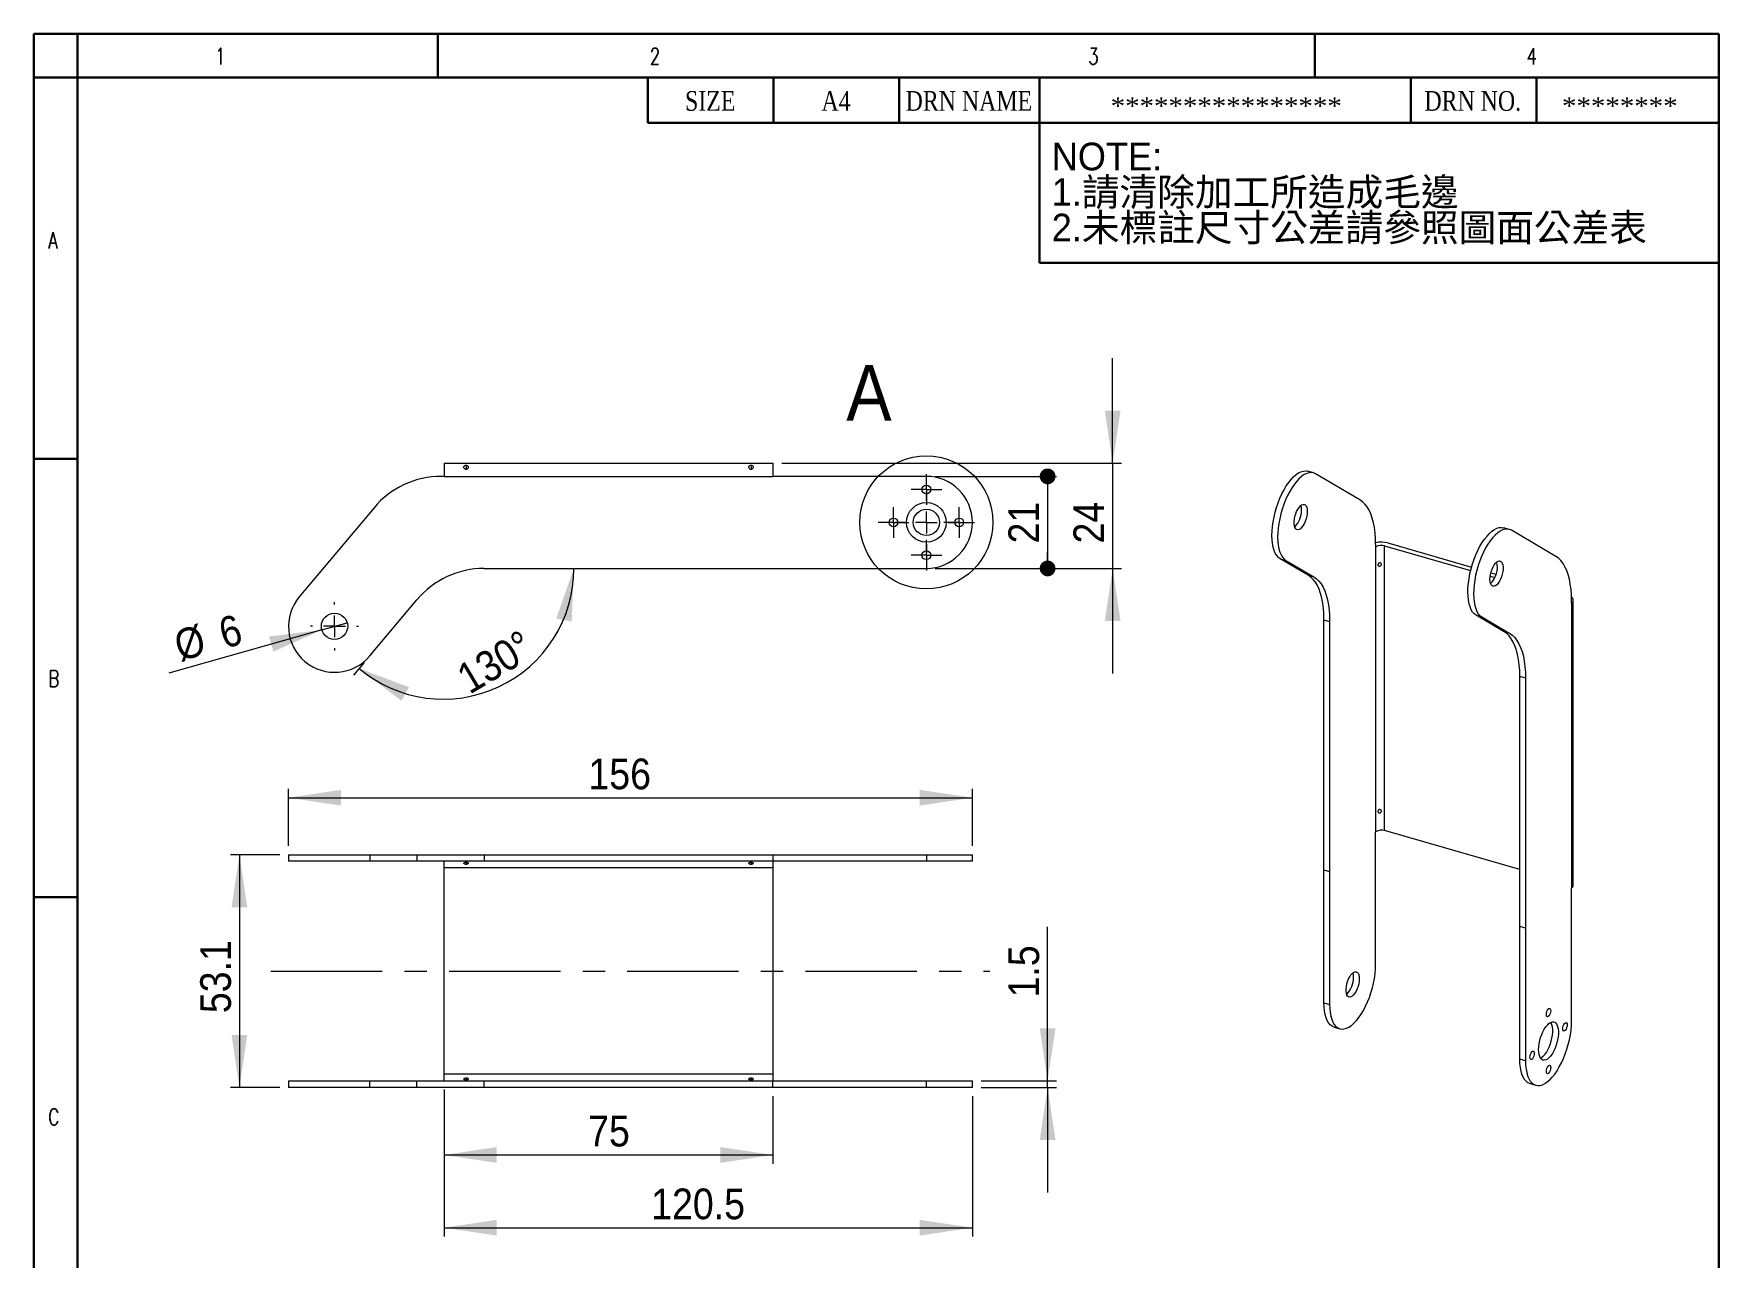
# Model space of a CAD drawing. Header units: millimetres. Extents: x 10 to 202, y 2 to 295.
# Drawn here: x 10 to 202.2, y 154.9 to 294.5 of the extents above; entities that cross this region are included whole.
import ezdxf

# ---------------------------------------------------------------- set-up
doc = ezdxf.new("R2010")
doc.units = ezdxf.units.MM
doc.linetypes.add('CENTER', pattern=[10.16, 6.35, -1.27, 1.27, -1.27])
doc.linetypes.add('CENTERX2', pattern=[20.32, 12.7, -2.54, 2.54, -2.54])
doc.layers.add('SLD-0', color=179, linetype='Continuous')
for name, color, linetype, lineweight in [('中心線2', 1, 'CENTER', 15), ('尺寸標柱線', 3, 'Continuous', 15), ('文字線性', 179, 'Continuous', 15)]:
    doc.layers.add(name, color=color, linetype=linetype, lineweight=lineweight)
doc.styles.add('SLDTEXTSTYLE0', font='GOTHIC.TTF', dxfattribs={"width": 0.913})
doc.styles.add('SLDTEXTSTYLE1', font='')
doc.styles.add('SLDTEXTSTYLE12', font='times.ttf', dxfattribs={"width": 0.8})
doc.styles.add('SLDTEXTSTYLE13', font='times.ttf', dxfattribs={"width": 1.090687})
doc.styles.add('SLDTEXTSTYLE14', font='txt_____.ttf', dxfattribs={"width": 0.75})
doc.styles.add('SLDTEXTSTYLE2', font='', dxfattribs={"bigfont": 'bigfont'})
doc.styles.get('SLDTEXTSTYLE1').set_extended_font_data('新細明體')
doc.styles.get('SLDTEXTSTYLE2').set_extended_font_data('新細明體')
doc.dimstyles.new('SLDDIMSTYLE0', dxfattribs={"dimtxt": 3.5, "dimasz": 6, "dimexe": 0, "dimexo": 0.0625, "dimgap": 0.875, "dimtad": 2, "dimlfac": 2, "dimrnd": 1e-09, "dimzin": 12, "dimdsep": 46, "dimtxsty": 'SLDTEXTSTYLE0', "dimsah": 1, "dimcen": 0.09, "dimadec": 0, "dimazin": 0, "dimtfac": 1, "dimtofl": 0, "dimtmove": 0, "dimatfit": 3, "dimfxl": 0, "dimtolj": 1, "dimtzin": 12, "dimarcsym": 0})
doc.dimstyles.new('SLDDIMSTYLE1', dxfattribs={"dimtxt": 3.5, "dimasz": 6, "dimexe": 0, "dimexo": 0.0625, "dimgap": 0.875, "dimtad": 2, "dimdec": 1, "dimlfac": 2, "dimrnd": 1e-09, "dimzin": 12, "dimdsep": 46, "dimtxsty": 'SLDTEXTSTYLE0', "dimsah": 1, "dimcen": 0.09, "dimadec": 0, "dimazin": 0, "dimtfac": 1, "dimtdec": 1, "dimtofl": 0, "dimtmove": 0, "dimatfit": 3, "dimfxl": 0, "dimtolj": 1, "dimtzin": 12, "dimarcsym": 0})
doc.dimstyles.new('SLDDIMSTYLE10', dxfattribs={"dimtxt": 3.5, "dimasz": 6, "dimexe": 0, "dimexo": 0.0625, "dimgap": 0.875, "dimtad": 2, "dimlfac": 2, "dimrnd": 1e-09, "dimzin": 12, "dimdsep": 46, "dimtxsty": 'SLDTEXTSTYLE0', "dimsah": 1, "dimcen": 0.09, "dimadec": 0, "dimazin": 0, "dimtfac": 1, "dimtofl": 0, "dimtmove": 0, "dimatfit": 3, "dimfxl": 0, "dimtolj": 1, "dimtzin": 12, "dimarcsym": 0})
doc.dimstyles.new('SLDDIMSTYLE11', dxfattribs={"dimtxt": 3.5, "dimasz": 6, "dimexe": 0, "dimexo": 0.0625, "dimgap": 0.875, "dimtad": 2, "dimlfac": 2, "dimrnd": 1e-09, "dimzin": 12, "dimdsep": 46, "dimtxsty": 'SLDTEXTSTYLE0', "dimsah": 1, "dimcen": 0.09, "dimadec": 0, "dimazin": 0, "dimtfac": 1, "dimtmove": 0, "dimatfit": 3, "dimfxl": 0, "dimtolj": 1, "dimtzin": 12, "dimarcsym": 0})
doc.dimstyles.new('SLDDIMSTYLE12', dxfattribs={"dimtxt": 3.5, "dimasz": 6, "dimexe": 0, "dimexo": 0.0625, "dimgap": 0.875, "dimtad": 2, "dimdec": 4, "dimlfac": 2, "dimzin": 12, "dimdsep": 46, "dimtxsty": 'SLDTEXTSTYLE0', "dimsah": 1, "dimcen": 0.09, "dimazin": 0, "dimtfac": 1, "dimtofl": 0, "dimtmove": 0, "dimatfit": 3, "dimfxl": 0, "dimtolj": 1, "dimtzin": 12, "dimarcsym": 0})
doc.dimstyles.new('SLDDIMSTYLE2', dxfattribs={"dimtxt": 3.5, "dimasz": 6, "dimexe": 0, "dimexo": 0.0625, "dimgap": 0.875, "dimtad": 2, "dimdec": 1, "dimlfac": 2, "dimrnd": 1e-09, "dimzin": 12, "dimdsep": 46, "dimtxsty": 'SLDTEXTSTYLE0', "dimsah": 1, "dimcen": 0.09, "dimadec": 0, "dimazin": 0, "dimtfac": 1, "dimtofl": 0, "dimtmove": 0, "dimatfit": 3, "dimfxl": 0, "dimtolj": 1, "dimtzin": 12, "dimarcsym": 0})
doc.dimstyles.new('SLDDIMSTYLE4', dxfattribs={"dimtxt": 3.5, "dimasz": 1.8, "dimexe": 0, "dimexo": 0.0625, "dimgap": 0.875, "dimtad": 2, "dimlfac": 2, "dimrnd": 1e-09, "dimzin": 12, "dimdsep": 46, "dimtxsty": 'SLDTEXTSTYLE0', "dimblk1": 'DOT', "dimblk2": 'DOT', "dimsah": 1, "dimcen": 0.09, "dimadec": 0, "dimazin": 0, "dimtfac": 1, "dimtofl": 0, "dimtmove": 0, "dimatfit": 3, "dimldrblk": 'DOT', "dimfxl": 0, "dimtolj": 1, "dimtzin": 12, "dimarcsym": 0})

# ---------------------------------------------------------------- blocks, each defined once
blk = doc.blocks.new('SW_NOTE_0')
at = {"layer": '文字線性', "color": 0, "char_height": 3.5, "attachment_point": 1}
for s, insert, style in [('NOTE:', (0, 4.37), 'SLDTEXTSTYLE1'), ('1.請清除加工所造成毛邊', (0, -0.13), 'SLDTEXTSTYLE2'), ('2.未標註尺寸公差請參照圖面公差表', (0, -4.63), 'SLDTEXTSTYLE2')]:
    blk.add_mtext(s, dxfattribs=dict(at, insert=insert, style=style))
blk = doc.blocks.new('*D3')
at = {"layer": '尺寸標柱線', "color": 5}
for p, q in [((39.06, 201.84), (39.06, 208.34)), ((117.06, 201.84), (117.06, 208.34)), ((39.06, 207.34), (117.06, 207.34))]:
    blk.add_line(p, q, dxfattribs=at)
for points in [[(39.06, 207.34), (45.06, 206.44), (45.06, 208.24)], [(117.06, 207.34), (111.06, 208.24), (111.06, 206.44)]]:
    blk.add_solid(points, dxfattribs=at)
at = {"layer": '尺寸標柱線', "color": 5, "insert": (73.27, 211.81), "char_height": 3.5, "attachment_point": 1, "style": 'SLDTEXTSTYLE0'}
blk.add_mtext('156', dxfattribs=at)
blk = doc.blocks.new('*D4')
at = {"layer": '尺寸標柱線', "color": 5}
for p, q in [((38.06, 200.84), (32.46, 200.84)), ((33.46, 200.84), (33.46, 174.29)), ((38.06, 174.29), (32.46, 174.29))]:
    blk.add_line(p, q, dxfattribs=at)
for points in [[(33.46, 200.84), (32.56, 194.84), (34.36, 194.84)], [(33.46, 174.29), (34.36, 180.29), (32.56, 180.29)]]:
    blk.add_solid(points, dxfattribs=at)
at = {"layer": '尺寸標柱線', "color": 5, "insert": (28.99, 182.77), "char_height": 3.5, "attachment_point": 1, "rotation": 90, "style": 'SLDTEXTSTYLE0'}
blk.add_mtext('53.1', dxfattribs=at)
blk = doc.blocks.new('*D5')
at = {"layer": '尺寸標柱線', "color": 5}
for p, q in [((125.64, 175.04), (125.64, 192.61)), ((118.06, 175.04), (126.64, 175.04)), ((125.64, 174.29), (125.64, 175.04)), ((118.06, 174.29), (126.64, 174.29)), ((125.64, 174.29), (125.64, 162.29))]:
    blk.add_line(p, q, dxfattribs=at)
for points in [[(125.64, 175.04), (126.54, 181.04), (124.74, 181.04)], [(125.64, 174.29), (124.74, 168.29), (126.54, 168.29)]]:
    blk.add_solid(points, dxfattribs=at)
at = {"layer": '尺寸標柱線', "color": 5, "insert": (121.17, 184.56), "char_height": 3.5, "attachment_point": 1, "rotation": 90, "style": 'SLDTEXTSTYLE0'}
blk.add_mtext('1.5', dxfattribs=at)
blk = doc.blocks.new('*D6')
at = {"layer": '尺寸標柱線', "color": 5}
for p, q in [((56.81, 174.04), (56.81, 165.59)), ((94.31, 173.29), (94.31, 165.59)), ((56.81, 166.59), (94.31, 166.59))]:
    blk.add_line(p, q, dxfattribs=at)
for points in [[(56.81, 166.59), (62.81, 165.69), (62.81, 167.49)], [(94.31, 166.59), (88.31, 167.49), (88.31, 165.69)]]:
    blk.add_solid(points, dxfattribs=at)
at = {"layer": '尺寸標柱線', "color": 5, "insert": (73.24, 171.06), "char_height": 3.5, "attachment_point": 1, "style": 'SLDTEXTSTYLE0'}
blk.add_mtext('75', dxfattribs=at)
blk = doc.blocks.new('*D7')
at = {"layer": '尺寸標柱線', "color": 5}
for p, q in [((56.81, 174.04), (56.81, 157.29)), ((117.06, 173.29), (117.06, 157.29)), ((56.81, 158.29), (117.06, 158.29))]:
    blk.add_line(p, q, dxfattribs=at)
for points in [[(56.81, 158.29), (62.81, 157.39), (62.81, 159.19)], [(117.06, 158.29), (111.06, 159.19), (111.06, 157.39)]]:
    blk.add_solid(points, dxfattribs=at)
at = {"layer": '尺寸標柱線', "color": 5, "insert": (80.43, 162.76), "char_height": 3.5, "attachment_point": 1, "style": 'SLDTEXTSTYLE0'}
blk.add_mtext('120.5', dxfattribs=at)
blk = doc.blocks.new('_DOT')
at = {"color": 0, "linetype": 'ByBlock', "lineweight": -2}
blk.add_line((-0.5, 0), (-1, 0), dxfattribs=at)
at = {"color": 0, "linetype": 'ByBlock', "const_width": 0.5}
blk.add_lwpolyline([(-0.25, 0, 1), (0.25, 0, 1)], format="xyb", close=True, dxfattribs=at)
blk = doc.blocks.new('*D19')
at = {"layer": '尺寸標柱線', "color": 5}
for p, q in [((112.81, 244), (126.64, 244)), ((125.64, 244), (125.64, 233.5)), ((112.81, 233.5), (126.64, 233.5))]:
    blk.add_line(p, q, dxfattribs=at)
at = {"layer": '尺寸標柱線', "color": 5, "xscale": 1.8, "yscale": 1.8}
for p, rotation in [((125.64, 244, 2.48), 90.00001034546), ((125.64, 233.5, 2.48), 270.0000103454601)]:
    blk.add_blockref('_DOT', p, dxfattribs=dict(at, rotation=rotation))
at = {"layer": '尺寸標柱線', "color": 5, "insert": (121.17, 236.35), "char_height": 3.5, "attachment_point": 1, "rotation": 90, "style": 'SLDTEXTSTYLE0'}
blk.add_mtext('21', dxfattribs=at)
blk = doc.blocks.new('*D20')
at = {"layer": '尺寸標柱線', "color": 5}
for p, q in [((133.06, 245.5), (133.06, 257.5)), ((95.31, 245.5), (134.06, 245.5)), ((133.06, 245.5), (133.06, 233.5)), ((112.81, 233.5), (134.06, 233.5)), ((133.06, 233.5), (133.06, 221.5))]:
    blk.add_line(p, q, dxfattribs=at)
for points in [[(133.06, 245.5), (133.96, 251.5), (132.16, 251.5)], [(133.06, 233.5), (132.16, 227.5), (133.96, 227.5)]]:
    blk.add_solid(points, dxfattribs=at)
at = {"layer": '尺寸標柱線', "color": 5, "insert": (128.59, 236.35), "char_height": 3.5, "attachment_point": 1, "rotation": 90, "style": 'SLDTEXTSTYLE0'}
blk.add_mtext('24', dxfattribs=at)
blk = doc.blocks.new('*D21')
at = {"layer": '尺寸標柱線', "color": 5}
for q in [(45.76, 227.3), (25.4, 221.57)]:
    blk.add_line((42.87, 226.49), q, dxfattribs=at)
blk.add_solid([(42.87, 226.49), (36.85, 225.73), (37.34, 224)], dxfattribs=at)
at = {"layer": '尺寸標柱線', "color": 5, "char_height": 3.5, "attachment_point": 1, "rotation": 15.7221, "style": 'SLDTEXTSTYLE0'}
for s, insert in [('%%c', (25.73, 226.26)), ('6', (30.81, 227.69))]:
    blk.add_mtext(s, dxfattribs=dict(at, insert=insert))
blk = doc.blocks.new('*D22')
at = {"layer": '尺寸標柱線', "color": 5}
blk.add_line((47.69, 222.76), (46.48, 221.32), dxfattribs=at)
blk.add_arc((56.71, 233.5), 14.91, 230, 0, dxfattribs=at)
for points in [[(71.61, 233.5), (69.59, 227.78), (71.36, 227.44)], [(47.13, 222.08), (51.94, 218.39), (52.81, 219.96)]]:
    blk.add_solid(points, dxfattribs=at)
at = {"layer": '尺寸標柱線', "color": 5, "insert": (57.92, 222.08), "char_height": 3.5, "attachment_point": 1, "rotation": 30.8195, "style": 'SLDTEXTSTYLE0'}
blk.add_mtext('130°', dxfattribs=at)
blk = doc.blocks.new('SW_CENTERMARKSYMBOL_2')
at = {"layer": '中心線2', "color": 0}
for p, q in [((0, 2.5), (0, 3.5125)), ((-2.5, 0), (-3.5125, 0)), ((0, 0), (-1.25, 0)), ((0, 0), (0, 1.25)), ((0, 0), (0, -1.25)), ((0, 0), (1.25, 0)), ((2.5, 0), (3.5125, 0)), ((0, -2.5), (0, -3.5125))]:
    blk.add_line(p, q, dxfattribs=at)
blk = doc.blocks.new('SW_CENTERMARKSYMBOL_3')
at = {"layer": '中心線2', "color": 0}
for p, q in [((0, 2.5), (0, 2.75)), ((-2.5, 0), (-2.75, 0)), ((0, 0), (-1.25, 0)), ((0, 0), (0, 1.25)), ((0, 0), (0, -1.25)), ((0, 0), (1.25, 0)), ((2.5, 0), (2.75, 0)), ((0, -2.5), (0, -2.75))]:
    blk.add_line(p, q, dxfattribs=at)
blk = doc.blocks.new('SW_CENTERMARKSYMBOL_4')
at = {"layer": '中心線2', "color": 0}
for p, q in [((-1.25, 0), (-1.75, 0)), ((0, 0), (-1.25, 0)), ((0, 1.25), (0, 1.75)), ((0, 0), (0, 1.25)), ((0, 0), (0, -1.25)), ((0, 0), (1.25, 0)), ((1.25, 0), (1.75, 0)), ((0, -1.25), (0, -1.75))]:
    blk.add_line(p, q, dxfattribs=at)
blk = doc.blocks.new('SW_CENTERMARKSYMBOL_5')
at = {"layer": '中心線2', "color": 0}
for p, q in [((-1.25, 0), (-1.75, 0)), ((0, 0), (-1.25, 0)), ((0, 1.25), (0, 1.75)), ((0, 0), (0, 1.25)), ((0, 0), (0, -1.25)), ((0, 0), (1.25, 0)), ((1.25, 0), (1.75, 0)), ((0, -1.25), (0, -1.75))]:
    blk.add_line(p, q, dxfattribs=at)
blk = doc.blocks.new('SW_CENTERMARKSYMBOL_6')
at = {"layer": '中心線2', "color": 0}
for p, q in [((-1.25, 0), (-1.75, 0)), ((0, 0), (-1.25, 0)), ((0, 1.25), (0, 1.75)), ((0, 0), (0, 1.25)), ((0, 0), (0, -1.25)), ((0, 0), (1.25, 0)), ((1.25, 0), (1.75, 0)), ((0, -1.25), (0, -1.75))]:
    blk.add_line(p, q, dxfattribs=at)
blk = doc.blocks.new('SW_CENTERMARKSYMBOL_7')
at = {"layer": '中心線2', "color": 0}
for p, q in [((-1.25, 0), (-1.75, 0)), ((0, 0), (-1.25, 0)), ((0, 1.25), (0, 1.75)), ((0, 0), (0, 1.25)), ((0, 0), (0, -1.25)), ((0, 0), (1.25, 0)), ((1.25, 0), (1.75, 0)), ((0, -1.25), (0, -1.75))]:
    blk.add_line(p, q, dxfattribs=at)

msp = doc.modelspace()

# ---------------------------------------------------------------- linework, layer by layer
at = {"color": 7, "linetype": 'Continuous', "lineweight": 15}
for p, q in [((56.811951, 245.502678), (94.311952, 245.502678)), ((56.811951, 245.502678), (56.811951, 244.002678)), ((94.311952, 245.502678), (94.311952, 244.002678)), ((155.959171, 244.402803), (155.309652, 244.590303)), ((161.269872, 241.319584), (156.1904, 244.30295)), ((56.811951, 244.002658), (56.475028, 244.002658)), ((56.811951, 244.002678), (94.311952, 244.002678)), ((111.811956, 244.002668), (94.311952, 244.002678)), ((48.814583, 240.430534), (40.290218, 230.271591)), ((178.302661, 237.952793), (177.653142, 238.140293)), ((183.613362, 234.869574), (178.533891, 237.85294)), ((152.166246, 234.602083), (152.815766, 234.414583)), ((155.370353, 232.72019), (152.166246, 234.602083)), ((163.055934, 236.232219), (163.055934, 235.940435)), ((163.055944, 235.940444), (163.055944, 203.46449)), ((164.080463, 236.077704), (173.885112, 233.247345)), ((164.080463, 203.60175), (164.080463, 236.077704)), ((164.455463, 236.402463), (173.990979, 233.649797)), ((61.371259, 233.502659), (94.311952, 233.502659)), ((94.311952, 233.502659), (111.811956, 233.502668)), ((152.815766, 234.414583), (156.019872, 232.53269)), ((155.370353, 232.72019), (156.019872, 232.53269)), ((176.201227, 233.011753), (176.798006, 232.839478)), ((176.120065, 232.60217), (176.648398, 232.449653)), ((48.333686, 223.522322), (53.710814, 229.930534)), ((185.399424, 229.490425), (185.399424, 229.782209)), ((185.399434, 229.490434), (185.399434, 197.01448)), ((185.600395, 197.38948), (185.600395, 229.865434)), ((157.156415, 227.632825), (157.805934, 227.445325)), ((157.156415, 199.105348), (157.156415, 227.632825)), ((157.805934, 227.445325), (157.805934, 198.917848)), ((175.159256, 227.964573), (174.509736, 228.152073)), ((177.713843, 226.27018), (174.509736, 228.152073)), ((175.159256, 227.964573), (178.363362, 226.08268)), ((178.363362, 226.08268), (177.713843, 226.27018)), ((180.149424, 220.995315), (179.499905, 221.182815)), ((179.499905, 192.655338), (179.499905, 221.182815)), ((180.149424, 220.995315), (180.149424, 192.467838)), ((163.055939, 188.309038), (163.055944, 203.46449)), ((179.499905, 199.15054), (164.080463, 203.60175)), ((39.061952, 200.843262), (39.061952, 200.093262)), ((39.061952, 200.843262), (48.333686, 200.843262)), ((48.333686, 200.093262), (39.061952, 200.093262)), ((48.333686, 200.843262), (48.333686, 200.093262)), ((48.333686, 200.843262), (53.710814, 200.843262)), ((53.710814, 200.093262), (48.333686, 200.093262)), ((53.710814, 200.843262), (53.710814, 200.093262)), ((53.710814, 200.843262), (61.371259, 200.843262)), ((61.371259, 200.093262), (53.710814, 200.093262)), ((56.811951, 199.343262), (56.811951, 200.093262)), ((61.371259, 200.843262), (61.371259, 200.093262)), ((61.371259, 200.843262), (94.311952, 200.843262)), ((94.311952, 200.093262), (61.371259, 200.093262)), ((94.311952, 200.843262), (94.311952, 200.093262)), ((94.311952, 200.843262), (111.811956, 200.843262)), ((111.811956, 200.093262), (94.311952, 200.093262)), ((94.311952, 200.093262), (94.311952, 199.343262)), ((111.811956, 200.843262), (111.811956, 200.093262)), ((111.811956, 200.843262), (117.061952, 200.843262)), ((117.061952, 200.093262), (111.811956, 200.093262)), ((117.061952, 200.093262), (117.061952, 200.843262)), ((94.311952, 199.343262), (56.811951, 199.343262)), ((56.811951, 175.793222), (56.811951, 199.343262)), ((94.311952, 199.343262), (94.311952, 175.793222)), ((157.156415, 199.105348), (157.805934, 198.917848)), ((157.156419, 183.949904), (157.156415, 199.105348)), ((157.805934, 198.917848), (157.805939, 183.762404)), ((185.399429, 181.859028), (185.399434, 197.01448)), ((180.149424, 192.467838), (179.499905, 192.655338)), ((179.499909, 177.499894), (179.499905, 192.655338)), ((180.149424, 192.467838), (180.149429, 177.312394)), ((157.156419, 183.949904), (157.805939, 183.762404)), ((158.325331, 181.179188), (158.974851, 180.991687)), ((180.149429, 177.312394), (179.499909, 177.499894)), ((39.061952, 175.043222), (39.061952, 174.293222)), ((39.061952, 175.043222), (48.333686, 175.043222)), ((48.333686, 174.293222), (48.333686, 175.043222)), ((48.333686, 175.043222), (53.710814, 175.043222)), ((53.710814, 174.293222), (53.710814, 175.043222)), ((53.710814, 175.043222), (61.371259, 175.043222)), ((94.311952, 175.793222), (56.811951, 175.793222)), ((56.811951, 175.043222), (56.811951, 175.793222)), ((61.371259, 174.293222), (61.371259, 175.043222)), ((61.371259, 175.043222), (94.311952, 175.043222)), ((94.311952, 175.793222), (94.311952, 175.043222)), ((94.311952, 174.293222), (94.311952, 175.043222)), ((94.311952, 175.043222), (111.811956, 175.043222)), ((111.811956, 174.293222), (111.811956, 175.043222)), ((111.811956, 175.043222), (117.061952, 175.043222)), ((117.061952, 174.293222), (117.061952, 175.043222)), ((48.333686, 174.293222), (39.061952, 174.293222)), ((53.710814, 174.293222), (48.333686, 174.293222)), ((61.371259, 174.293222), (53.710814, 174.293222)), ((94.311952, 174.293222), (61.371259, 174.293222)), ((111.811956, 174.293222), (94.311952, 174.293222)), ((117.061952, 174.293222), (111.811956, 174.293222)), ((180.668822, 174.729178), (181.318341, 174.541677))]:
    msp.add_line(p, q, dxfattribs=at)
at = {"color": 8, "linetype": 'Continuous', "lineweight": 15}
for p, q in [((59.311952, 245.278384), (59.311952, 244.791712)), ((91.811953, 245.278384), (91.811953, 244.791712)), ((59.311952, 199.981115), (59.311952, 199.737779)), ((91.811953, 199.981115), (91.811953, 199.737779)), ((59.311952, 175.398706), (59.311952, 175.155369)), ((91.811953, 175.398706), (91.811953, 175.155369))]:
    msp.add_line(p, q, dxfattribs=at)
at = {"color": 7, "linetype": 'Continuous', "lineweight": 15, "flags": 128}
for points in [[(152.166246, 234.602083), (151.958724, 234.758759), (151.773417, 234.971565), (151.612499, 235.238009), (151.477854, 235.55496), (151.371063, 235.918705), (151.293377, 236.324981), (151.245706, 236.769023), (151.228611, 237.245626), (151.24229, 237.749203), (151.286585, 238.273848), (151.360974, 238.813409), (151.464588, 239.361564), (151.596209, 239.911884), (151.754296, 240.457919), (151.936996, 240.993264), (152.142164, 241.511644), (152.367398, 242.006984), (152.610056, 242.473473), (152.867292, 242.905642), (153.136092, 243.298426), (153.413303, 243.647218), (153.695676, 243.947931), (153.9799, 244.197041), (154.262643, 244.391624), (154.540591, 244.529398), (154.810482, 244.608748), (155.069155, 244.628747), (155.309652, 244.590303)], [(156.1904, 244.30295), (155.963097, 244.40166), (155.718675, 244.441247), (155.460002, 244.421248), (155.19011, 244.341898), (154.912163, 244.204124), (154.62942, 244.009541), (154.345196, 243.760431), (154.062822, 243.459718), (153.785612, 243.110926), (153.516811, 242.718142), (153.259575, 242.285973), (153.016917, 241.819484), (152.791684, 241.324144), (152.586515, 240.805764), (152.403816, 240.270419), (152.245728, 239.724384), (152.114107, 239.174064), (152.010494, 238.625909), (151.936105, 238.086348), (151.89181, 237.561703), (151.878131, 237.058126), (151.895226, 236.581523), (151.942897, 236.137481), (152.020583, 235.731205), (152.127374, 235.36746), (152.262018, 235.050509), (152.422937, 234.784065), (152.608244, 234.571259), (152.815766, 234.414583)], [(155.253083, 240.008285), (155.237731, 239.733493), (155.192302, 239.443362), (155.118655, 239.149768), (155.019808, 238.86473), (154.899806, 238.599915), (154.763562, 238.366171), (154.616654, 238.173063), (154.465096, 238.028496), (154.315094, 237.938391), (154.172787, 237.906439), (154.044003, 237.933941), (153.934014, 238.019781), (153.847323, 238.160433), (153.787479, 238.350149), (153.756931, 238.581157), (153.756931, 238.843998), (153.787479, 239.127917), (153.847323, 239.421286), (153.934014, 239.712095), (154.044003, 239.988438), (154.172787, 240.239004), (154.315094, 240.45353), (154.465096, 240.623238), (154.616654, 240.74118), (154.763562, 240.802523), (154.899806, 240.804758), (155.019808, 240.747796), (155.118655, 240.633967), (155.192302, 240.467928), (155.237731, 240.256482), (155.253083, 240.008285)], [(163.055934, 236.232219), (163.040208, 236.904924), (162.993128, 237.546161), (162.914992, 238.15189), (162.80629, 238.718308), (162.667705, 239.241849), (162.500111, 239.719219), (162.304561, 240.147417), (162.082285, 240.523747), (161.834682, 240.845843), (161.563308, 241.11168), (161.269872, 241.319584)], [(174.509736, 228.152073), (174.302214, 228.308749), (174.116907, 228.521555), (173.955989, 228.787999), (173.821344, 229.10495), (173.714553, 229.468695), (173.636867, 229.874971), (173.589196, 230.319013), (173.572101, 230.795616), (173.58578, 231.299193), (173.630075, 231.823838), (173.704464, 232.363399), (173.808078, 232.911554), (173.939699, 233.461874), (174.097786, 234.007909), (174.280486, 234.543254), (174.485654, 235.061634), (174.710888, 235.556974), (174.953546, 236.023463), (175.210782, 236.455632), (175.479582, 236.848416), (175.756793, 237.197208), (176.039166, 237.497921), (176.32339, 237.747031), (176.606133, 237.941614), (176.884081, 238.079388), (177.153972, 238.158738), (177.412645, 238.178737), (177.653142, 238.140293)], [(178.533891, 237.85294), (178.306587, 237.95165), (178.062165, 237.991237), (177.803492, 237.971238), (177.5336, 237.891888), (177.255653, 237.754114), (176.97291, 237.559531), (176.688686, 237.310421), (176.406313, 237.009708), (176.129102, 236.660916), (175.860301, 236.268132), (175.603065, 235.835963), (175.360407, 235.369474), (175.135174, 234.874134), (174.930005, 234.355754), (174.747306, 233.820409), (174.589218, 233.274374), (174.457597, 232.724054), (174.353984, 232.175899), (174.279595, 231.636338), (174.2353, 231.111693), (174.221621, 230.608116), (174.238716, 230.131513), (174.286387, 229.687471), (174.364073, 229.281195), (174.470864, 228.91745), (174.605508, 228.600499), (174.766427, 228.334055), (174.951734, 228.121249), (175.159256, 227.964573)], [(185.399424, 229.782209), (185.383698, 230.454914), (185.336618, 231.096151), (185.258482, 231.70188), (185.14978, 232.268298), (185.011196, 232.791839), (184.843601, 233.269209), (184.648051, 233.697407), (184.425775, 234.073737), (184.178172, 234.395833), (183.906799, 234.66167), (183.613362, 234.869574)], [(157.156415, 227.632825), (157.140688, 228.305531), (157.093609, 228.946765), (157.015472, 229.552498), (156.90677, 230.118916), (156.768186, 230.642455), (156.600591, 231.119825), (156.405042, 231.548024), (156.182766, 231.924354), (155.935162, 232.246449), (155.663789, 232.512287), (155.370353, 232.72019)], [(176.096573, 232.259237), (176.111925, 232.534025), (176.157354, 232.824156), (176.231, 233.117754), (176.329848, 233.402792), (176.44985, 233.667604), (176.586094, 233.901351), (176.733002, 234.094459), (176.88456, 234.239023), (177.034562, 234.329127), (177.176868, 234.361083), (177.305653, 234.333577), (177.415642, 234.247741), (177.502333, 234.107085), (177.562177, 233.91737), (177.592725, 233.686362), (177.592725, 233.42352), (177.562177, 233.139601), (177.502333, 232.846233), (177.415642, 232.555427), (177.305653, 232.279081), (177.176868, 232.028517), (177.034562, 231.813988), (176.88456, 231.644281), (176.733002, 231.526342), (176.586094, 231.464998), (176.44985, 231.46276), (176.329848, 231.519726), (176.231, 231.633555), (176.157354, 231.79959), (176.111925, 232.011036), (176.096573, 232.259237)], [(156.019872, 232.53269), (156.313309, 232.324787), (156.584682, 232.058949), (156.832285, 231.736854), (157.054561, 231.360523), (157.250111, 230.932325), (157.417705, 230.454955), (157.556289, 229.931416), (157.664992, 229.364998), (157.743129, 228.759265), (157.790208, 228.118031), (157.805934, 227.445325)], [(179.499905, 221.182815), (179.484178, 221.855521), (179.437099, 222.496755), (179.358962, 223.102488), (179.25026, 223.668906), (179.111676, 224.192445), (178.944081, 224.669815), (178.748532, 225.098014), (178.526256, 225.474344), (178.278652, 225.796439), (178.007279, 226.062277), (177.713843, 226.27018)], [(178.363362, 226.08268), (178.656799, 225.874777), (178.928172, 225.608939), (179.175775, 225.286844), (179.398051, 224.910513), (179.593601, 224.482315), (179.761195, 224.004945), (179.899779, 223.481406), (180.008482, 222.914988), (180.086619, 222.309255), (180.133698, 221.668021), (180.149424, 220.995315)], [(157.805939, 183.762404), (157.821327, 183.284154), (157.86731, 182.838163), (157.94335, 182.429659), (158.048554, 182.063435), (158.181689, 181.743781), (158.341195, 181.474447), (158.525202, 181.258589), (158.73155, 181.098739), (158.957823, 180.996769), (159.201367, 180.953878), (159.459326, 180.970567), (159.728677, 181.04664), (160.006261, 181.181204), (160.288824, 181.372683), (160.573053, 181.618833), (160.855616, 181.916767), (161.133201, 182.262993), (161.402551, 182.653449), (161.660511, 183.083559), (161.904054, 183.54828), (162.130327, 184.042166), (162.336677, 184.559424), (162.520683, 185.093989), (162.680189, 185.639595), (162.813324, 186.189846), (162.918528, 186.73829), (162.994568, 187.278498), (163.040551, 187.804134), (163.055939, 188.309038)], [(161.180939, 186.685243), (161.165586, 186.410453), (161.120157, 186.120322), (161.046512, 185.826727), (160.947664, 185.541688), (160.827662, 185.276875), (160.691418, 185.043129), (160.54451, 184.850021), (160.392952, 184.705456), (160.24295, 184.615351), (160.100643, 184.583397), (159.97186, 184.610902), (159.86187, 184.696739), (159.775179, 184.837393), (159.715334, 185.027109), (159.684787, 185.258116), (159.684787, 185.520959), (159.715334, 185.804877), (159.775179, 186.098246), (159.86187, 186.389053), (159.97186, 186.665398), (160.100643, 186.915963), (160.24295, 187.13049), (160.392952, 187.300198), (160.54451, 187.418138), (160.691418, 187.479482), (160.827662, 187.481718), (160.947664, 187.424755), (161.046512, 187.310925), (161.120157, 187.144888), (161.165586, 186.933442), (161.180939, 186.685243)], [(158.325331, 181.179188), (158.308304, 181.184269), (158.082031, 181.286239), (157.875682, 181.44609), (157.691675, 181.661947), (157.53217, 181.931281), (157.399034, 182.250935), (157.29383, 182.61716), (157.217791, 183.025663), (157.171807, 183.471654), (157.156419, 183.949904)], [(182.524429, 182.616803), (182.539506, 182.777959), (182.582918, 182.945791), (182.649429, 183.100057), (182.731017, 183.222148), (182.817841, 183.297339), (182.899429, 183.316563), (182.96594, 183.277498), (183.009352, 183.184858), (183.024429, 183.049816), (183.009352, 182.888661), (182.96594, 182.720828), (182.899429, 182.566563), (182.817841, 182.444472), (182.731017, 182.36928), (182.649429, 182.350056), (182.582918, 182.389121), (182.539506, 182.481762), (182.524429, 182.616803)], [(180.149429, 177.312394), (180.164817, 176.834144), (180.2108, 176.388153), (180.28684, 175.979649), (180.392044, 175.613425), (180.525179, 175.293771), (180.684685, 175.024437), (180.868692, 174.808579), (181.075041, 174.648729), (181.301313, 174.546759), (181.544857, 174.503868), (181.802816, 174.520557), (182.072168, 174.59663), (182.349752, 174.731194), (182.632314, 174.922673), (182.916543, 175.168823), (183.199107, 175.466757), (183.476691, 175.812983), (183.746041, 176.203439), (184.004001, 176.633549), (184.247545, 177.09827), (184.473818, 177.592156), (184.680167, 178.109414), (184.864173, 178.643979), (185.023679, 179.189585), (185.156814, 179.739836), (185.262018, 180.28828), (185.338058, 180.828488), (185.384041, 181.354124), (185.399429, 181.859028)], [(181.643179, 178.606023), (181.657828, 178.933017), (181.701397, 179.276915), (181.772757, 179.62881), (181.870059, 179.979591), (181.990784, 180.320169), (182.131806, 180.641726), (182.28947, 180.935932), (182.459696, 181.19517), (182.638072, 181.412722), (182.81998, 181.582955), (183.000708, 181.701463), (183.175576, 181.765173), (183.340054, 181.772434), (183.489883, 181.723063), (183.621182, 181.618334), (183.73055, 181.460963), (183.815156, 181.255022), (183.872807, 181.005849), (183.902011, 180.719893), (183.902011, 180.404564), (183.872807, 180.068026), (183.815156, 179.718998), (183.73055, 179.366517), (183.621182, 179.019712), (183.489883, 178.687568), (183.340054, 178.378684), (183.175576, 178.101062), (183.000708, 177.861893), (182.81998, 177.66737), (182.638072, 177.52253), (182.459696, 177.431125), (182.28947, 177.395522), (182.131806, 177.416646), (181.990784, 177.493947), (181.870059, 177.625423), (181.772757, 177.807669), (181.701397, 178.035968), (181.657828, 178.304402), (181.643179, 178.606023)], [(181.860698, 177.639209), (181.988552, 177.71003), (182.17046, 177.85487), (182.351188, 178.049393), (182.526056, 178.288563), (182.690534, 178.566184), (182.840363, 178.875068), (182.971662, 179.207212), (183.081031, 179.554017), (183.165636, 179.906498), (183.223287, 180.255526), (183.252491, 180.592065), (183.252491, 180.907393), (183.223287, 181.193349), (183.165636, 181.442522), (183.081031, 181.648463), (183.03864, 181.71972)], [(184.399429, 180.993006), (184.414506, 181.154161), (184.457918, 181.321994), (184.524429, 181.476259), (184.606017, 181.59835), (184.692841, 181.673542), (184.774429, 181.692765), (184.84094, 181.653701), (184.884352, 181.56106), (184.899429, 181.426018), (184.884352, 181.264863), (184.84094, 181.09703), (184.774429, 180.942765), (184.692841, 180.820674), (184.606017, 180.745482), (184.524429, 180.726259), (184.457918, 180.765323), (184.414506, 180.857964), (184.399429, 180.993006)], [(180.668822, 174.729178), (180.651794, 174.734259), (180.425521, 174.836229), (180.219172, 174.99608), (180.035165, 175.211937), (179.87566, 175.481271), (179.742524, 175.800925), (179.63732, 176.16715), (179.561281, 176.575653), (179.515297, 177.021644), (179.499909, 177.499894)], [(180.649429, 177.74541), (180.664506, 177.906566), (180.707918, 178.074398), (180.774429, 178.228664), (180.856017, 178.350754), (180.942841, 178.425946), (181.024429, 178.44517), (181.09094, 178.406105), (181.134352, 178.313465), (181.149429, 178.178423), (181.134352, 178.017268), (181.09094, 177.849435), (181.024429, 177.69517), (180.942841, 177.573079), (180.856017, 177.497887), (180.774429, 177.478664), (180.707918, 177.517728), (180.664506, 177.610369), (180.649429, 177.74541)], [(182.524429, 176.121613), (182.539506, 176.282768), (182.582918, 176.450601), (182.649429, 176.604866), (182.731017, 176.726957), (182.817841, 176.802149), (182.899429, 176.821372), (182.96594, 176.782308), (183.009352, 176.689667), (183.024429, 176.554625), (183.009352, 176.39347), (182.96594, 176.225637), (182.899429, 176.071372), (182.817841, 175.949281), (182.731017, 175.874089), (182.649429, 175.854866), (182.582918, 175.89393), (182.539506, 175.986571), (182.524429, 176.121613)]]:
    msp.add_lwpolyline(points, dxfattribs=at)
at = {"color": 7, "linetype": 'Continuous', "lineweight": 0}
msp.add_circle((111.811952, 238.752668), 7.592453, dxfattribs=at)
at = {"color": 7, "linetype": 'Continuous', "lineweight": 15}
for centre, radius in [((111.811952, 242.502668), 0.5), ((111.811952, 238.752668), 2.2625), ((108.061952, 238.752668), 0.5), ((111.811952, 238.752668), 1.5), ((115.561952, 238.752668), 0.5), ((111.811952, 235.002668), 0.5), ((44.311952, 226.896956), 1.5)]:
    msp.add_circle(centre, radius, dxfattribs=at)
for centre, radius, start, end in [((56.475029, 234.002658), 10, 90, 140), ((111.811952, 238.752668), 5.25, 270.00003271, 89.99996729), ((153.1916, 240.241706), 1.41271, 358.13723595, 18.20809051), ((151.815546, 240.156935), 2.788288, 316.05331492, 0.79833773), ((163.703665, 233.668979), 2.834984, 74.62200031, 103.23449321), ((163.713832, 234.922089), 1.212379, 72.39781978, 122.86367469), ((61.371259, 223.502658), 10, 90, 140), ((174.306814, 233.641919), 2.637366, 314.84200353, 12.95376897), ((44.311952, 226.896956), 5.25, 140, 320), ((185.118772, 229.865893), 0.468765, 306.77875918, 54.34378732), ((163.713832, 202.446135), 1.212379, 72.39781978, 122.86367469), ((185.102085, 197.415175), 0.498972, 306.57843575, 357.04817185), ((157.743407, 186.833893), 2.788283, 316.05326771, 0.79834523), ((159.119407, 186.918657), 1.412758, 358.13759019, 18.20780352)]:
    msp.add_arc(centre, radius, start, end, dxfattribs=at)
for points, knots in [([(59.311952, 244.791712), (59.272594, 244.791712), (59.233505, 244.803455), (59.168488, 244.84088), (59.142129, 244.865858), (59.08011, 244.947389), (59.061949, 245.007687), (59.061954, 245.091187), (59.066718, 245.117748), (59.086086, 245.166913), (59.100958, 245.189957), (59.141844, 245.229631), (59.168252, 245.246699), (59.233394, 245.271224), (59.272175, 245.278402), (59.311952, 245.278384)], [0, 0, 0, 0, 0.125, 0.125, 0.25, 0.25, 0.5, 0.5, 0.625, 0.625, 0.75, 0.75, 0.875, 0.875, 1, 1, 1, 1]), ([(59.311952, 245.278384), (59.351873, 245.278367), (59.390304, 245.271282), (59.455581, 245.246746), (59.48197, 245.229718), (59.543556, 245.169962), (59.562006, 245.11887), (59.561925, 245.035222), (59.557221, 245.006746), (59.537685, 244.948899), (59.522929, 244.919939), (59.481841, 244.865965), (59.455398, 244.840835), (59.390074, 244.803303), (59.351452, 244.791712), (59.311952, 244.791712)], [0, 0, 0, 0, 0.125, 0.125, 0.25, 0.25, 0.5, 0.5, 0.625, 0.625, 0.75, 0.75, 0.875, 0.875, 1, 1, 1, 1]), ([(91.811952, 244.791712), (91.772594, 244.791712), (91.733505, 244.803455), (91.668488, 244.84088), (91.642129, 244.865858), (91.58011, 244.947389), (91.561949, 245.007687), (91.561954, 245.091187), (91.566718, 245.117748), (91.586086, 245.166913), (91.600958, 245.189957), (91.641844, 245.229631), (91.668252, 245.246699), (91.733394, 245.271224), (91.772164, 245.278367), (91.811952, 245.278384)], [0, 0, 0, 0, 0.125, 0.125, 0.25, 0.25, 0.5, 0.5, 0.625, 0.625, 0.75, 0.75, 0.875, 0.875, 1, 1, 1, 1]), ([(91.811952, 245.278384), (91.851884, 245.278402), (91.890304, 245.271282), (91.955581, 245.246746), (91.98197, 245.229718), (92.043556, 245.169962), (92.062006, 245.11887), (92.061925, 245.035222), (92.057221, 245.006746), (92.037685, 244.948899), (92.022929, 244.919939), (91.981841, 244.865965), (91.955398, 244.840835), (91.890074, 244.803303), (91.851452, 244.791712), (91.811952, 244.791712)], [0, 0, 0, 0, 0.125, 0.125, 0.25, 0.25, 0.5, 0.5, 0.625, 0.625, 0.75, 0.75, 0.875, 0.875, 1, 1, 1, 1]), ([(163.682728, 233.962707), (163.682728, 233.914351), (163.670307, 233.865701), (163.628563, 233.801365), (163.610481, 233.781253), (163.565808, 233.749106), (163.538655, 233.737326), (163.48481, 233.729968), (163.458372, 233.734472), (163.41597, 233.754826), (163.399406, 233.770094), (163.360897, 233.824271), (163.350323, 233.869602), (163.350324, 233.918173)], [0, 0, 0, 0, 0.25, 0.25, 0.375, 0.375, 0.5, 0.5, 0.625, 0.625, 0.75, 0.75, 1, 1, 1, 1]), ([(163.350324, 233.918173), (163.350325, 233.94249), (163.353029, 233.967098), (163.364782, 234.016863), (163.373703, 234.042187), (163.398999, 234.089857), (163.415525, 234.112691), (163.458047, 234.149602), (163.484068, 234.162889), (163.538072, 234.170251), (163.565303, 234.16407), (163.610219, 234.139051), (163.628296, 234.120905), (163.670435, 234.059673), (163.682728, 234.011125), (163.682728, 233.962707)], [0, 0, 0, 0, 0.125, 0.125, 0.25, 0.25, 0.375, 0.375, 0.5, 0.5, 0.625, 0.625, 0.75, 0.75, 1, 1, 1, 1]), ([(163.682728, 205.816881), (163.682728, 205.768526), (163.670307, 205.719875), (163.628563, 205.65554), (163.610481, 205.635427), (163.565808, 205.603281), (163.538655, 205.5915), (163.48481, 205.584143), (163.458372, 205.588646), (163.41597, 205.609), (163.399406, 205.624268), (163.360897, 205.678445), (163.350323, 205.723776), (163.350324, 205.772347)], [0, 0, 0, 0, 0.25, 0.25, 0.375, 0.375, 0.5, 0.5, 0.625, 0.625, 0.75, 0.75, 1, 1, 1, 1]), ([(163.350324, 205.772347), (163.350325, 205.796665), (163.353029, 205.821273), (163.364782, 205.871037), (163.373703, 205.896361), (163.398998, 205.944031), (163.415525, 205.966866), (163.458047, 206.003776), (163.484068, 206.017064), (163.538071, 206.024425), (163.565303, 206.018244), (163.610219, 205.993225), (163.628296, 205.975079), (163.670435, 205.913848), (163.682728, 205.865299), (163.682728, 205.816881)], [0, 0, 0, 0, 0.125, 0.125, 0.25, 0.25, 0.375, 0.375, 0.5, 0.5, 0.625, 0.625, 0.75, 0.75, 1, 1, 1, 1]), ([(59.311952, 199.737779), (59.283874, 199.737779), (59.256313, 199.740413), (59.202386, 199.751593), (59.175792, 199.760025), (59.127614, 199.782973), (59.105516, 199.797639), (59.072315, 199.83303), (59.062019, 199.853612), (59.061886, 199.893164), (59.072212, 199.911563), (59.105222, 199.940202), (59.127259, 199.950866), (59.200018, 199.975018), (59.256044, 199.981115), (59.311952, 199.981115)], [0, 0, 0, 0, 0.125, 0.125, 0.25, 0.25, 0.375, 0.375, 0.5, 0.5, 0.625, 0.625, 0.75, 0.75, 1, 1, 1, 1]), ([(59.311952, 199.981115), (59.367788, 199.981115), (59.423989, 199.97494), (59.496246, 199.951021), (59.518389, 199.940358), (59.551423, 199.911895), (59.56186, 199.893569), (59.562044, 199.854178), (59.55173, 199.833289), (59.518849, 199.798021), (59.496952, 199.783338), (59.42395, 199.748417), (59.368038, 199.737778), (59.311952, 199.737779)], [0, 0, 0, 0, 0.25, 0.25, 0.375, 0.375, 0.5, 0.5, 0.625, 0.625, 0.75, 0.75, 1, 1, 1, 1]), ([(91.811952, 199.737779), (91.783873, 199.737778), (91.756313, 199.740413), (91.702385, 199.751593), (91.675792, 199.760025), (91.627614, 199.782973), (91.605515, 199.797639), (91.572314, 199.833031), (91.562019, 199.853612), (91.561886, 199.893165), (91.572212, 199.911563), (91.605222, 199.940202), (91.627259, 199.950866), (91.700018, 199.975018), (91.756044, 199.981115), (91.811952, 199.981115)], [0, 0, 0, 0, 0.125, 0.125, 0.25, 0.25, 0.375, 0.375, 0.5, 0.5, 0.625, 0.625, 0.75, 0.75, 1, 1, 1, 1]), ([(91.811952, 199.981115), (91.867789, 199.981115), (91.923989, 199.97494), (91.996246, 199.951021), (92.018389, 199.940358), (92.051423, 199.911895), (92.06186, 199.893569), (92.062044, 199.854178), (92.05173, 199.833289), (92.018849, 199.798021), (91.996952, 199.783338), (91.923949, 199.748417), (91.868038, 199.73778), (91.811952, 199.737779)], [0, 0, 0, 0, 0.25, 0.25, 0.375, 0.375, 0.5, 0.5, 0.625, 0.625, 0.75, 0.75, 1, 1, 1, 1]), ([(59.311952, 175.155369), (59.283874, 175.155369), (59.256313, 175.156971), (59.202385, 175.164088), (59.175792, 175.16952), (59.127614, 175.185481), (59.105515, 175.196096), (59.072314, 175.224763), (59.062019, 175.242927), (59.061886, 175.282449), (59.072212, 175.303272), (59.105222, 175.338601), (59.127259, 175.353318), (59.200018, 175.388031), (59.256044, 175.398705), (59.311952, 175.398705)], [0, 0, 0, 0, 0.125, 0.125, 0.25, 0.25, 0.375, 0.375, 0.5, 0.5, 0.625, 0.625, 0.75, 0.75, 1, 1, 1, 1]), ([(59.311952, 175.398705), (59.367789, 175.398705), (59.423989, 175.387928), (59.496246, 175.353536), (59.518389, 175.338813), (59.551423, 175.303663), (59.56186, 175.282889), (59.562044, 175.243457), (59.55173, 175.224989), (59.518849, 175.196389), (59.496952, 175.18574), (59.423949, 175.161435), (59.368038, 175.155368), (59.311952, 175.155369)], [0, 0, 0, 0, 0.25, 0.25, 0.375, 0.375, 0.5, 0.5, 0.625, 0.625, 0.75, 0.75, 1, 1, 1, 1]), ([(91.811952, 175.155369), (91.783874, 175.155369), (91.756313, 175.156971), (91.702386, 175.164088), (91.675792, 175.16952), (91.627614, 175.185481), (91.605516, 175.196096), (91.572315, 175.224763), (91.562019, 175.242927), (91.561886, 175.282449), (91.572212, 175.303272), (91.605222, 175.338601), (91.627259, 175.353318), (91.700018, 175.388032), (91.756044, 175.398705), (91.811952, 175.398705)], [0, 0, 0, 0, 0.125, 0.125, 0.25, 0.25, 0.375, 0.375, 0.5, 0.5, 0.625, 0.625, 0.75, 0.75, 1, 1, 1, 1]), ([(91.811952, 175.398705), (91.867788, 175.398705), (91.923989, 175.387928), (91.996246, 175.353536), (92.018389, 175.338813), (92.051423, 175.303663), (92.06186, 175.28289), (92.062044, 175.243457), (92.05173, 175.224989), (92.018849, 175.196389), (91.996952, 175.18574), (91.92395, 175.161436), (91.868038, 175.155368), (91.811952, 175.155369)], [0, 0, 0, 0, 0.25, 0.25, 0.375, 0.375, 0.5, 0.5, 0.625, 0.625, 0.75, 0.75, 1, 1, 1, 1])]:
    msp.add_open_spline(points, degree=3, knots=knots, dxfattribs=at)
at = {"layer": 'SLD-0', "color": 7, "linetype": 'Continuous', "lineweight": 30}
for p, q in [((10, 294.5), (10, 2.5)), ((80.057306, 284.347266), (80.057306, 289.5)), ((94.382306, 289.5), (94.382306, 284.347266)), ((108.707306, 289.5), (108.707306, 284.347266)), ((124.704216, 289.5), (124.704216, 284.347266)), ((167.08125, 289.5), (167.08125, 284.347266)), ((181.40625, 289.5), (181.40625, 284.347266)), ((80.057306, 284.347266), (202.249072, 284.347266)), ((15, 246), (10, 246)), ((10, 196), (15, 196))]:
    msp.add_line(p, q, dxfattribs=at)
at = {"layer": 'SLD-0', "color": 7, "lineweight": 30}
for p, q in [((202.2, 294.5), (10, 294.5)), ((15, 289.5), (15, 294.5)), ((56.1, 289.5), (56.1, 294.5)), ((156.1, 289.5), (156.1, 294.5)), ((202.2, 289.5), (202.2, 294.5)), ((15, 289.5), (10, 289.5)), ((15, 289.5), (15, 2.5)), ((202.2, 289.5), (15, 289.5)), ((202.2, 2.5), (202.2, 289.5)), ((124.704216, 284.347266), (124.704216, 268.347266)), ((124.704216, 268.347266), (202.225929, 268.347266))]:
    msp.add_line(p, q, dxfattribs=at)
at = {"layer": '中心線2', "color": 1, "linetype": 'CENTERX2', "lineweight": 0}
msp.add_line((37.061952, 187.568242), (119.061952, 187.568242), dxfattribs=at)

# ---------------------------------------------------------------- block references
at = {"layer": '中心線2', "color": 1}
for name, p in [('SW_CENTERMARKSYMBOL_7', (111.811952, 242.502668)), ('SW_CENTERMARKSYMBOL_2', (111.811952, 238.752668)), ('SW_CENTERMARKSYMBOL_6', (108.061952, 238.752668)), ('SW_CENTERMARKSYMBOL_4', (115.561952, 238.752668)), ('SW_CENTERMARKSYMBOL_5', (111.811952, 235.002668)), ('SW_CENTERMARKSYMBOL_3', (44.311952, 226.896956))]:
    msp.add_blockref(name, p, dxfattribs=at)
at = {"layer": '文字線性', "color": 1, "xscale": 0.9, "yscale": 0.9, "zscale": 0.9}
msp.add_blockref('SW_NOTE_0', (126.11099, 278.135666), dxfattribs=at)

# ---------------------------------------------------------------- texts
at = {"color": 7, "linetype": 'Continuous', "lineweight": 0, "insert": (102.67746, 256.698775), "char_height": 6.35, "attachment_point": 1, "style": 'SLDTEXTSTYLE0'}
msp.add_mtext('A', dxfattribs=at)
at = {"layer": 'SLD-0', "color": 7, "attachment_point": 1}
for s, insert, char_height, style in [('1', (30.683336, 292.852429), 1.852083, 'SLDTEXTSTYLE14'), ('2', (80.26667, 292.852429), 1.852083, 'SLDTEXTSTYLE14'), ('3', (130.26667, 292.852429), 1.852083, 'SLDTEXTSTYLE14'), ('4', (180.266661, 292.852429), 1.852083, 'SLDTEXTSTYLE14'), ('SIZE', (84.29168, 287.95586), 2.25, 'SLDTEXTSTYLE12'), ('A4', (99.849493, 287.95586), 2.25, 'SLDTEXTSTYLE12'), ('DRN NAME', (109.4467, 287.95586), 2.25, 'SLDTEXTSTYLE12'), ('****************', (132.836325, 287.246134), 2, 'SLDTEXTSTYLE13'), ('DRN NO.', (168.61875, 287.95586), 2.25, 'SLDTEXTSTYLE12'), ('********', (184.314459, 287.246134), 2, 'SLDTEXTSTYLE13'), ('A', (11.666667, 271.852425), 1.852083, 'SLDTEXTSTYLE14'), ('B', (11.666667, 221.852425), 1.852083, 'SLDTEXTSTYLE14'), ('C', (11.666667, 171.852425), 1.852083, 'SLDTEXTSTYLE14')]:
    msp.add_mtext(s, dxfattribs=dict(at, insert=insert, char_height=char_height, style=style))

# ---------------------------------------------------------------- dimensions: what is measured, and where the dimension line sits
at = {"layer": '尺寸標柱線', "color": 5}
for base, p1, p2, angle, dimstyle, picture, middle in [((133.061954, 233.502672), (94.311952, 245.502678), (111.811955, 233.502668), 270.00001135, 'SLDDIMSTYLE10', '*D20', (133.061952, 238.932631)), ((125.644247, 233.502671), (111.811955, 244.002668), (111.811955, 233.502668), 270.00001035, 'SLDDIMSTYLE4', '*D19', (125.644246, 238.932631)), ((117.061952, 207.34005), (39.061952, 200.843262), (117.061952, 200.843262), 0, 'SLDDIMSTYLE0', '*D3', (77.1528, 207.34005)), ((33.461058, 174.293222), (39.061952, 200.843262), (39.061952, 174.293222), 90, 'SLDDIMSTYLE1', '*D4', (33.461058, 187.295544)), ((125.644246, 175.043222), (117.061952, 174.293222), (117.061952, 175.043222), 90, 'SLDDIMSTYLE2', '*D5', (125.644246, 187.787978)), ((94.311952, 166.585169), (56.811952, 175.043222), (94.311952, 174.293222), 0, 'SLDDIMSTYLE0', '*D6', (75.825133, 166.585169)), ((117.061952, 158.291674), (56.811952, 175.043222), (117.061952, 174.293222), 0, 'SLDDIMSTYLE1', '*D7', (86.249164, 158.291674))]:
    dim = msp.add_linear_dim(base=base, p1=p1, p2=p2, angle=angle, dimstyle=dimstyle, dxfattribs=at)
    dim.commit()
    dim.dimension.update_dxf_attribs({"geometry": picture, "text_midpoint": middle, "dimtype": 160})
dim = msp.add_angular_dim_2l(base=(63.007591, 219.993535), line1=((111.811955, 233.502668), (61.371259, 233.502658)), line2=((53.710815, 229.930534), (48.333686, 223.522321)), dimstyle='SLDDIMSTYLE12', dxfattribs=at)
dim.commit()
dim.dimension.update_dxf_attribs({"geometry": '*D22', "text_midpoint": (64.344874, 220.701881), "dimtype": 162})
dim = msp.add_diameter_dim_2p(p1=(45.755833, 227.303414), p2=(42.868071, 226.490499), dimstyle='SLDDIMSTYLE11', dxfattribs=at)
dim.commit()
dim.dimension.update_dxf_attribs({"geometry": '*D21', "text_midpoint": (30.464523, 222.998865), "dimtype": 163})

doc.saveas('drawing.dxf')
